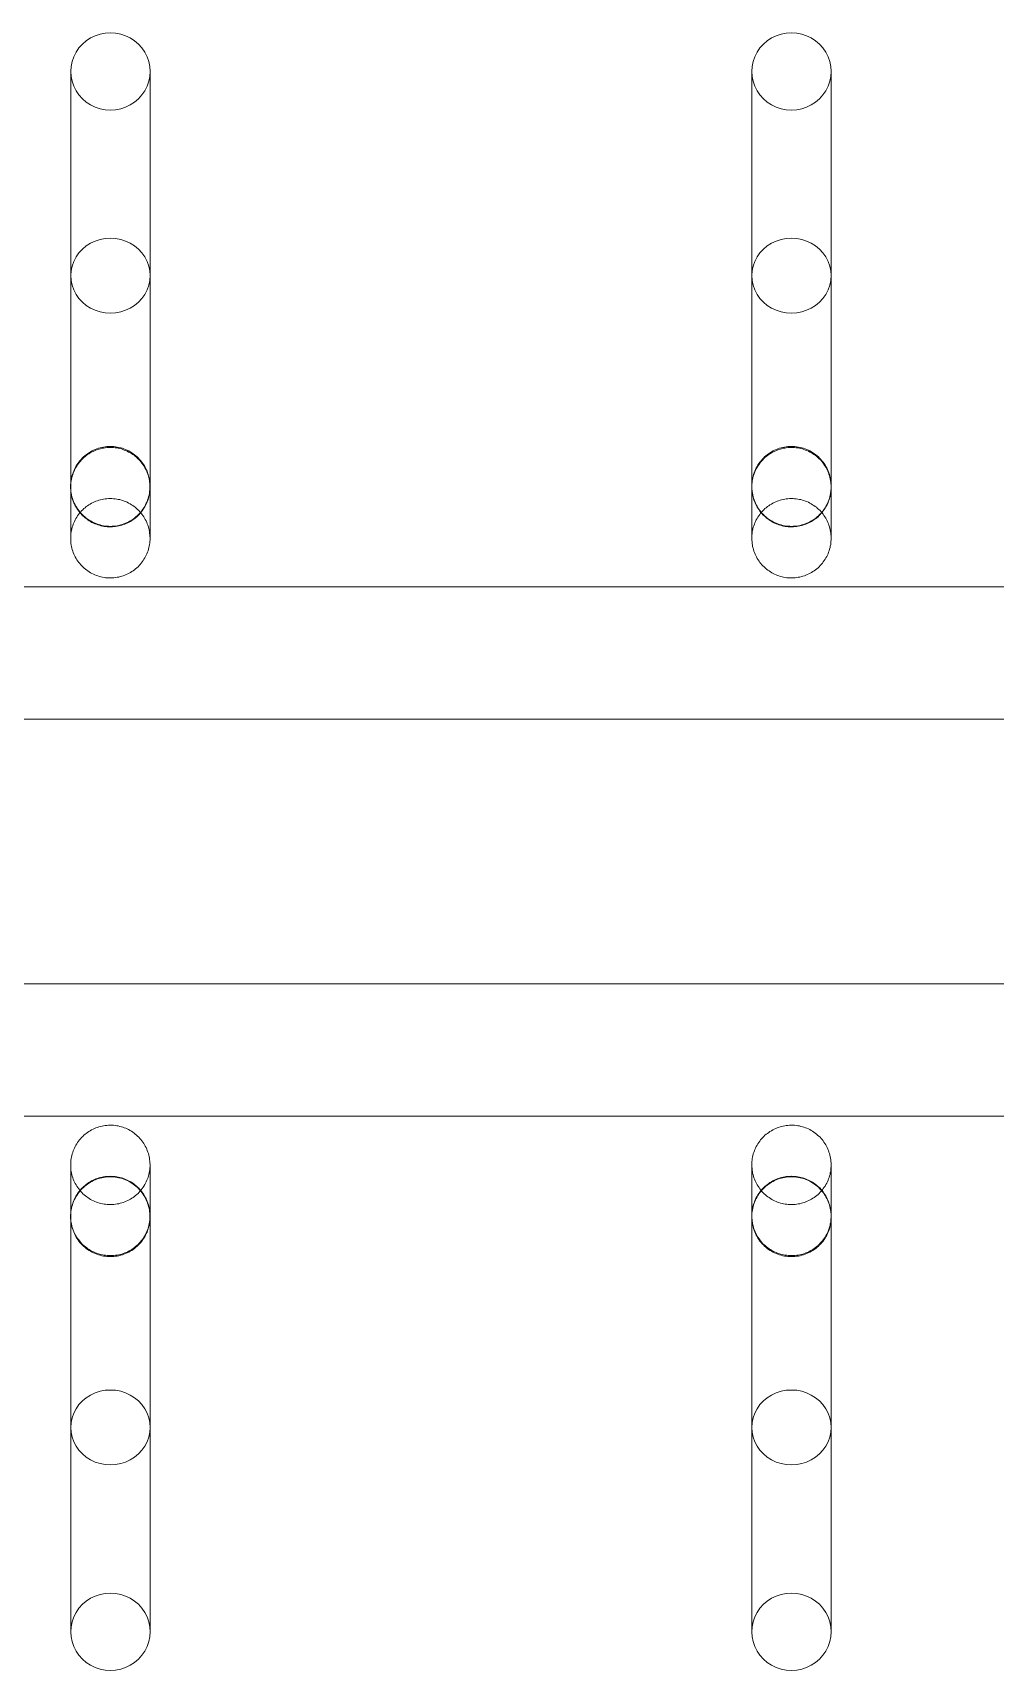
# Model space of a CAD drawing. Header units: millimetres. Extents: x -32954 to 151739, y -65671 to 56243.
# Drawn here: x -7987.1 to -7914.4, y -451.1 to -327.3 of the extents above; entities that cross this region are included whole.
import ezdxf

# ---------------------------------------------------------------- set-up
doc = ezdxf.new("R2010")
doc.units = ezdxf.units.MM
doc.layers.add('M-EQPM', color=7, linetype='Continuous', lineweight=9)

# ---------------------------------------------------------------- blocks, each defined once
blk = doc.blocks.new('М90_Вешалка гардеробная - М90_2_Вешалка гардеробная 38 крючков-8001155-О_ТХ_01')
at = {"layer": 'M-EQPM'}
for p, q in [((540.11, 59.49), (540.11, 57.21)), ((546.11, 57.21), (546.11, 59.49)), ((591.59, 59.49), (591.59, 57.21)), ((597.59, 57.21), (597.59, 59.49)), ((980, 20.52), (-980, 20.52)), ((-980, 20.52), (980, 20.52)), ((980, 20.52), (-980, 20.52)), ((-980, 20.52), (980, 20.52)), ((980, 10.52), (-980, 10.52)), ((-980, 10.52), (980, 10.52)), ((-980, -9.48), (980, -9.48)), ((-980, -9.48), (980, -9.48)), ((-980, -19.48), (980, -19.48)), ((-980, -19.48), (980, -19.48)), ((-980, -19.48), (980, -19.48)), ((-980, -19.48), (980, -19.48)), ((540.11, -56.17), (540.11, -58.45)), ((546.11, -58.45), (546.11, -56.17)), ((591.59, -56.17), (591.59, -58.45)), ((597.59, -58.45), (597.59, -56.17))]:
    blk.add_line(p, q, dxfattribs=at)
at = {"layer": 'M-EQPM', "flags": 128}
for points in [[(540.11, 28.06), (540.11, 28.08), (540.11, 28.11), (540.11, 28.17), (540.11, 28.25), (540.11, 28.36), (540.11, 28.49), (540.11, 28.64), (540.11, 28.81), (540.11, 29.01), (540.11, 29.23), (540.11, 29.47), (540.11, 29.73), (540.11, 30.02), (540.11, 30.32), (540.11, 30.64), (540.11, 30.99), (540.11, 31.35), (540.11, 31.73), (540.11, 32.13), (540.11, 32.54), (540.11, 32.97), (540.11, 33.42), (540.11, 33.88), (540.11, 34.36), (540.11, 34.85), (540.11, 35.35), (540.11, 35.87), (540.11, 36.4), (540.11, 36.93), (540.11, 37.48), (540.11, 38.03), (540.11, 38.6), (540.11, 39.17), (540.11, 39.74), (540.11, 40.32), (540.11, 40.9), (540.11, 41.49), (540.11, 42.08), (540.11, 42.67), (540.11, 43.26), (540.11, 43.85), (540.11, 44.44), (540.11, 45.02), (540.11, 45.61), (540.11, 46.18), (540.11, 46.76), (540.11, 47.32), (540.11, 47.88), (540.11, 48.43), (540.11, 48.97), (540.11, 49.51), (540.11, 50.03), (540.11, 50.54), (540.11, 51.04), (540.11, 51.52), (540.11, 51.99), (540.11, 52.45), (540.11, 52.89), (540.11, 53.31), (540.11, 53.72), (540.11, 54.11), (540.11, 54.48), (540.11, 54.83), (540.11, 55.17), (540.11, 55.48), (540.11, 55.78), (540.11, 56.05), (540.11, 56.3), (540.11, 56.53), (540.11, 56.74), (540.11, 56.93), (540.11, 57.09), (540.11, 57.21)], [(546.11, 57.21), (546.11, 57.06), (546.11, 56.89), (546.11, 56.7), (546.11, 56.49), (546.11, 56.25), (546.11, 56), (546.11, 55.72), (546.11, 55.42), (546.11, 55.1), (546.11, 54.76), (546.11, 54.41), (546.11, 54.03), (546.11, 53.64), (546.11, 53.23), (546.11, 52.8), (546.11, 52.36), (546.11, 51.9), (546.11, 51.42), (546.11, 50.94), (546.11, 50.44), (546.11, 49.92), (546.11, 49.4), (546.11, 48.87), (546.11, 48.32), (546.11, 47.77), (546.11, 47.21), (546.11, 46.64), (546.11, 46.07), (546.11, 45.49), (546.11, 44.91), (546.11, 44.32), (546.11, 43.73), (546.11, 43.14), (546.11, 42.55), (546.11, 41.96), (546.11, 41.37), (546.11, 40.79), (546.11, 40.2), (546.11, 39.62), (546.11, 39.05), (546.11, 38.48), (546.11, 37.92), (546.11, 37.37), (546.11, 36.82), (546.11, 36.29), (546.11, 35.76), (546.11, 35.25), (546.11, 34.75), (546.11, 34.26), (546.11, 33.79), (546.11, 33.33), (546.11, 32.89), (546.11, 32.46), (546.11, 32.04), (546.11, 31.65), (546.11, 31.27), (546.11, 30.91), (546.11, 30.58), (546.11, 30.26), (546.11, 29.96), (546.11, 29.68), (546.11, 29.42), (546.11, 29.18), (546.11, 28.97), (546.11, 28.78), (546.11, 28.61), (546.11, 28.46), (546.11, 28.33), (546.11, 28.23), (546.11, 28.16), (546.11, 28.1), (546.11, 28.07), (546.11, 28.06)], [(591.59, 28.06), (591.59, 28.08), (591.59, 28.11), (591.59, 28.17), (591.59, 28.25), (591.59, 28.36), (591.59, 28.49), (591.59, 28.64), (591.59, 28.81), (591.59, 29.01), (591.59, 29.23), (591.59, 29.47), (591.59, 29.73), (591.59, 30.02), (591.59, 30.32), (591.59, 30.64), (591.59, 30.99), (591.59, 31.35), (591.59, 31.73), (591.59, 32.13), (591.59, 32.54), (591.59, 32.97), (591.59, 33.42), (591.59, 33.88), (591.59, 34.36), (591.59, 34.85), (591.59, 35.35), (591.59, 35.87), (591.59, 36.4), (591.59, 36.93), (591.59, 37.48), (591.59, 38.03), (591.59, 38.6), (591.59, 39.17), (591.59, 39.74), (591.59, 40.32), (591.59, 40.9), (591.59, 41.49), (591.59, 42.08), (591.59, 42.67), (591.59, 43.26), (591.59, 43.85), (591.59, 44.44), (591.59, 45.02), (591.59, 45.61), (591.59, 46.18), (591.59, 46.76), (591.59, 47.32), (591.59, 47.88), (591.59, 48.43), (591.59, 48.97), (591.59, 49.51), (591.59, 50.03), (591.59, 50.54), (591.59, 51.04), (591.59, 51.52), (591.59, 51.99), (591.59, 52.45), (591.59, 52.89), (591.59, 53.31), (591.59, 53.72), (591.59, 54.11), (591.59, 54.48), (591.59, 54.83), (591.59, 55.17), (591.59, 55.48), (591.59, 55.78), (591.59, 56.05), (591.59, 56.3), (591.59, 56.53), (591.59, 56.74), (591.59, 56.93), (591.59, 57.09), (591.59, 57.21)], [(597.59, 57.21), (597.59, 57.06), (597.59, 56.89), (597.59, 56.7), (597.59, 56.49), (597.59, 56.25), (597.59, 56), (597.59, 55.72), (597.59, 55.42), (597.59, 55.1), (597.59, 54.76), (597.59, 54.41), (597.59, 54.03), (597.59, 53.64), (597.59, 53.23), (597.59, 52.8), (597.59, 52.36), (597.59, 51.9), (597.59, 51.42), (597.59, 50.94), (597.59, 50.44), (597.59, 49.92), (597.59, 49.4), (597.59, 48.87), (597.59, 48.32), (597.59, 47.77), (597.59, 47.21), (597.59, 46.64), (597.59, 46.07), (597.59, 45.49), (597.59, 44.91), (597.59, 44.32), (597.59, 43.73), (597.59, 43.14), (597.59, 42.55), (597.59, 41.96), (597.59, 41.37), (597.59, 40.79), (597.59, 40.2), (597.59, 39.62), (597.59, 39.05), (597.59, 38.48), (597.59, 37.92), (597.59, 37.37), (597.59, 36.82), (597.59, 36.29), (597.59, 35.76), (597.59, 35.25), (597.59, 34.75), (597.59, 34.26), (597.59, 33.79), (597.59, 33.33), (597.59, 32.89), (597.59, 32.46), (597.59, 32.04), (597.59, 31.65), (597.59, 31.27), (597.59, 30.91), (597.59, 30.58), (597.59, 30.26), (597.59, 29.96), (597.59, 29.68), (597.59, 29.42), (597.59, 29.18), (597.59, 28.97), (597.59, 28.78), (597.59, 28.61), (597.59, 28.46), (597.59, 28.33), (597.59, 28.23), (597.59, 28.16), (597.59, 28.1), (597.59, 28.07), (597.59, 28.06)], [(540.11, 44.05), (540.11, 39.66), (540.11, 35.81), (540.11, 32.51), (540.11, 29.75), (540.11, 27.54), (540.11, 25.89), (540.11, 24.79), (540.11, 24.26), (540.11, 24.2)], [(546.11, 24.2), (546.11, 24.48), (546.11, 25.32), (546.11, 26.72), (546.11, 28.68), (546.11, 31.19), (546.11, 34.25), (546.11, 37.86), (546.11, 42), (546.11, 44.05)], [(591.59, 44.05), (591.59, 39.66), (591.59, 35.81), (591.59, 32.51), (591.59, 29.75), (591.59, 27.54), (591.59, 25.89), (591.59, 24.79), (591.59, 24.26), (591.59, 24.2)], [(597.59, 24.2), (597.59, 24.48), (597.59, 25.32), (597.59, 26.72), (597.59, 28.68), (597.59, 31.19), (597.59, 34.25), (597.59, 37.86), (597.59, 42), (597.59, 44.05)], [(540.11, 28.06), (540.11, 28.18), (540.12, 28.3), (540.13, 28.42), (540.15, 28.54), (540.17, 28.66), (540.19, 28.78), (540.22, 28.89), (540.26, 29.01), (540.3, 29.12), (540.34, 29.23), (540.39, 29.34), (540.45, 29.45), (540.5, 29.55), (540.57, 29.66), (540.63, 29.76), (540.7, 29.86), (540.78, 29.95), (540.85, 30.04), (540.93, 30.13), (541.02, 30.22), (541.11, 30.3), (541.2, 30.38), (541.29, 30.45), (541.39, 30.52), (541.49, 30.59), (541.59, 30.65), (541.69, 30.71), (541.8, 30.76), (541.91, 30.81), (542.02, 30.86), (542.13, 30.9), (542.25, 30.94), (542.36, 30.97), (542.48, 31), (542.6, 31.02), (542.72, 31.04), (542.84, 31.05), (542.96, 31.06), (543.08, 31.06), (543.11, 31.06)], [(543.11, 31.06), (543.23, 31.06), (543.35, 31.05), (543.47, 31.04), (543.59, 31.03), (543.7, 31), (543.82, 30.98), (543.94, 30.95), (544.05, 30.91), (544.16, 30.87), (544.28, 30.83), (544.39, 30.78), (544.49, 30.72), (544.6, 30.67), (544.7, 30.61), (544.8, 30.54), (544.9, 30.47), (544.99, 30.4), (545.09, 30.32), (545.17, 30.24), (545.26, 30.15), (545.34, 30.07), (545.42, 29.97), (545.49, 29.88), (545.57, 29.78), (545.63, 29.68), (545.7, 29.58), (545.75, 29.48), (545.81, 29.37), (545.86, 29.26), (545.9, 29.15), (545.95, 29.04), (545.98, 28.92), (546.01, 28.81), (546.04, 28.69), (546.06, 28.57), (546.08, 28.45), (546.1, 28.34), (546.1, 28.22), (546.11, 28.1), (546.11, 28.06)], [(591.59, 28.06), (591.6, 28.18), (591.6, 28.3), (591.62, 28.42), (591.63, 28.54), (591.65, 28.66), (591.68, 28.78), (591.71, 28.89), (591.75, 29.01), (591.79, 29.12), (591.83, 29.23), (591.88, 29.34), (591.93, 29.45), (591.99, 29.55), (592.05, 29.66), (592.12, 29.76), (592.19, 29.86), (592.26, 29.95), (592.34, 30.04), (592.42, 30.13), (592.5, 30.22), (592.59, 30.3), (592.68, 30.38), (592.78, 30.45), (592.87, 30.52), (592.97, 30.59), (593.08, 30.65), (593.18, 30.71), (593.29, 30.76), (593.4, 30.81), (593.51, 30.86), (593.62, 30.9), (593.73, 30.94), (593.85, 30.97), (593.97, 31), (594.08, 31.02), (594.2, 31.04), (594.32, 31.05), (594.44, 31.06), (594.56, 31.06), (594.59, 31.06)], [(594.59, 31.06), (594.71, 31.06), (594.83, 31.05), (594.95, 31.04), (595.07, 31.03), (595.19, 31), (595.31, 30.98), (595.42, 30.95), (595.54, 30.91), (595.65, 30.87), (595.76, 30.83), (595.87, 30.78), (595.98, 30.72), (596.09, 30.67), (596.19, 30.61), (596.29, 30.54), (596.39, 30.47), (596.48, 30.4), (596.57, 30.32), (596.66, 30.24), (596.75, 30.15), (596.83, 30.07), (596.91, 29.97), (596.98, 29.88), (597.05, 29.78), (597.12, 29.68), (597.18, 29.58), (597.24, 29.48), (597.29, 29.37), (597.35, 29.26), (597.39, 29.15), (597.43, 29.04), (597.47, 28.92), (597.5, 28.81), (597.53, 28.69), (597.55, 28.57), (597.57, 28.45), (597.58, 28.34), (597.59, 28.22), (597.59, 28.1), (597.59, 28.06)], [(540.11, 28.12), (540.11, 28.08), (540.11, 28.06)], [(540.11, 24.2), (540.11, 24.48), (540.11, 25.32), (540.11, 26.72), (540.11, 28.12)], [(543.11, 25.06), (542.99, 25.07), (542.87, 25.07), (542.75, 25.09), (542.63, 25.1), (542.51, 25.12), (542.4, 25.15), (542.28, 25.18), (542.16, 25.22), (542.05, 25.26), (541.94, 25.3), (541.83, 25.35), (541.72, 25.4), (541.62, 25.46), (541.51, 25.52), (541.41, 25.59), (541.32, 25.66), (541.22, 25.73), (541.13, 25.81), (541.04, 25.89), (540.96, 25.97), (540.87, 26.06), (540.8, 26.15), (540.72, 26.25), (540.65, 26.34), (540.58, 26.44), (540.52, 26.54), (540.46, 26.65), (540.41, 26.76), (540.36, 26.87), (540.31, 26.98), (540.27, 27.09), (540.23, 27.2), (540.2, 27.32), (540.17, 27.44), (540.15, 27.55), (540.13, 27.67), (540.12, 27.79), (540.11, 27.91), (540.11, 28.03), (540.11, 28.06)], [(546.11, 28.06), (546.11, 27.94), (546.1, 27.82), (546.09, 27.7), (546.07, 27.59), (546.05, 27.47), (546.02, 27.35), (545.99, 27.23), (545.96, 27.12), (545.92, 27.01), (545.87, 26.9), (545.82, 26.79), (545.77, 26.68), (545.71, 26.57), (545.65, 26.47), (545.58, 26.37), (545.51, 26.27), (545.44, 26.18), (545.36, 26.09), (545.28, 26), (545.2, 25.91), (545.11, 25.83), (545.02, 25.75), (544.93, 25.68), (544.83, 25.61), (544.73, 25.54), (544.63, 25.48), (544.52, 25.42), (544.42, 25.36), (544.31, 25.31), (544.2, 25.27), (544.08, 25.23), (543.97, 25.19), (543.85, 25.16), (543.74, 25.13), (543.62, 25.11), (543.5, 25.09), (543.38, 25.08), (543.26, 25.07), (543.14, 25.06), (543.11, 25.06)], [(546.11, 28.06), (546.11, 28.08), (546.11, 28.11), (546.11, 28.12)], [(546.11, 28.12), (546.11, 26.31), (546.11, 25.05), (546.11, 24.36), (546.11, 24.2)], [(591.59, 28.12), (591.59, 28.08), (591.59, 28.06)], [(591.59, 24.2), (591.59, 24.48), (591.59, 25.32), (591.59, 26.72), (591.59, 28.12)], [(594.59, 25.06), (594.47, 25.07), (594.35, 25.07), (594.24, 25.09), (594.12, 25.1), (594, 25.12), (593.88, 25.15), (593.77, 25.18), (593.65, 25.22), (593.54, 25.26), (593.43, 25.3), (593.32, 25.35), (593.21, 25.4), (593.1, 25.46), (593, 25.52), (592.9, 25.59), (592.8, 25.66), (592.71, 25.73), (592.62, 25.81), (592.53, 25.89), (592.44, 25.97), (592.36, 26.06), (592.28, 26.15), (592.21, 26.25), (592.14, 26.34), (592.07, 26.44), (592.01, 26.54), (591.95, 26.65), (591.89, 26.76), (591.84, 26.87), (591.8, 26.98), (591.76, 27.09), (591.72, 27.2), (591.69, 27.32), (591.66, 27.44), (591.64, 27.55), (591.62, 27.67), (591.61, 27.79), (591.6, 27.91), (591.59, 28.03), (591.59, 28.06)], [(597.59, 28.06), (597.59, 27.94), (597.58, 27.82), (597.57, 27.7), (597.56, 27.59), (597.53, 27.47), (597.51, 27.35), (597.48, 27.23), (597.44, 27.12), (597.4, 27.01), (597.36, 26.9), (597.31, 26.79), (597.26, 26.68), (597.2, 26.57), (597.14, 26.47), (597.07, 26.37), (597, 26.27), (596.93, 26.18), (596.85, 26.09), (596.77, 26), (596.68, 25.91), (596.6, 25.83), (596.51, 25.75), (596.41, 25.68), (596.32, 25.61), (596.22, 25.54), (596.11, 25.48), (596.01, 25.42), (595.9, 25.36), (595.79, 25.31), (595.68, 25.27), (595.57, 25.23), (595.45, 25.19), (595.34, 25.16), (595.22, 25.13), (595.1, 25.11), (594.99, 25.09), (594.87, 25.08), (594.75, 25.07), (594.63, 25.06), (594.59, 25.06)], [(597.59, 28.06), (597.59, 28.08), (597.59, 28.11), (597.59, 28.12)], [(597.59, 28.12), (597.59, 26.31), (597.59, 25.05), (597.59, 24.36), (597.59, 24.2)], [(540.11, 24.2), (540.11, 24.32), (540.12, 24.44), (540.13, 24.56), (540.15, 24.68), (540.17, 24.8), (540.19, 24.92), (540.22, 25.03), (540.26, 25.15), (540.3, 25.26), (540.34, 25.37), (540.39, 25.48), (540.45, 25.59), (540.5, 25.69), (540.57, 25.8), (540.63, 25.9), (540.7, 25.99), (540.78, 26.09), (540.85, 26.18), (540.93, 26.27), (541.02, 26.35), (541.11, 26.44), (541.2, 26.51), (541.29, 26.59), (541.39, 26.66), (541.49, 26.73), (541.59, 26.79), (541.69, 26.85), (541.8, 26.9), (541.91, 26.95), (542.02, 27), (542.13, 27.04), (542.25, 27.08), (542.36, 27.11), (542.48, 27.14), (542.6, 27.16), (542.72, 27.18), (542.84, 27.19), (542.96, 27.2), (543.08, 27.2), (543.11, 27.2)], [(543.11, 27.2), (543.23, 27.2), (543.35, 27.19), (543.47, 27.18), (543.59, 27.16), (543.7, 27.14), (543.82, 27.12), (543.94, 27.09), (544.05, 27.05), (544.16, 27.01), (544.28, 26.97), (544.39, 26.92), (544.49, 26.86), (544.6, 26.81), (544.7, 26.74), (544.8, 26.68), (544.9, 26.61), (544.99, 26.54), (545.09, 26.46), (545.17, 26.38), (545.26, 26.29), (545.34, 26.2), (545.42, 26.11), (545.49, 26.02), (545.57, 25.92), (545.63, 25.82), (545.7, 25.72), (545.75, 25.62), (545.81, 25.51), (545.86, 25.4), (545.9, 25.29), (545.95, 25.18), (545.98, 25.06), (546.01, 24.95), (546.04, 24.83), (546.06, 24.71), (546.08, 24.59), (546.1, 24.47), (546.1, 24.35), (546.11, 24.23), (546.11, 24.2)], [(591.59, 24.2), (591.6, 24.32), (591.6, 24.44), (591.62, 24.56), (591.63, 24.68), (591.65, 24.8), (591.68, 24.92), (591.71, 25.03), (591.75, 25.15), (591.79, 25.26), (591.83, 25.37), (591.88, 25.48), (591.93, 25.59), (591.99, 25.69), (592.05, 25.8), (592.12, 25.9), (592.19, 25.99), (592.26, 26.09), (592.34, 26.18), (592.42, 26.27), (592.5, 26.35), (592.59, 26.44), (592.68, 26.51), (592.78, 26.59), (592.87, 26.66), (592.97, 26.73), (593.08, 26.79), (593.18, 26.85), (593.29, 26.9), (593.4, 26.95), (593.51, 27), (593.62, 27.04), (593.73, 27.08), (593.85, 27.11), (593.97, 27.14), (594.08, 27.16), (594.2, 27.18), (594.32, 27.19), (594.44, 27.2), (594.56, 27.2), (594.59, 27.2)], [(594.59, 27.2), (594.71, 27.2), (594.83, 27.19), (594.95, 27.18), (595.07, 27.16), (595.19, 27.14), (595.31, 27.12), (595.42, 27.09), (595.54, 27.05), (595.65, 27.01), (595.76, 26.97), (595.87, 26.92), (595.98, 26.86), (596.09, 26.81), (596.19, 26.74), (596.29, 26.68), (596.39, 26.61), (596.48, 26.54), (596.57, 26.46), (596.66, 26.38), (596.75, 26.29), (596.83, 26.2), (596.91, 26.11), (596.98, 26.02), (597.05, 25.92), (597.12, 25.82), (597.18, 25.72), (597.24, 25.62), (597.29, 25.51), (597.35, 25.4), (597.39, 25.29), (597.43, 25.18), (597.47, 25.06), (597.5, 24.95), (597.53, 24.83), (597.55, 24.71), (597.57, 24.59), (597.58, 24.47), (597.59, 24.35), (597.59, 24.23), (597.59, 24.2)], [(543.11, 21.2), (542.99, 21.2), (542.87, 21.21), (542.75, 21.22), (542.63, 21.24), (542.51, 21.26), (542.4, 21.29), (542.28, 21.32), (542.16, 21.35), (542.05, 21.39), (541.94, 21.44), (541.83, 21.49), (541.72, 21.54), (541.62, 21.6), (541.51, 21.66), (541.41, 21.73), (541.32, 21.8), (541.22, 21.87), (541.13, 21.95), (541.04, 22.03), (540.96, 22.11), (540.87, 22.2), (540.8, 22.29), (540.72, 22.38), (540.65, 22.48), (540.58, 22.58), (540.52, 22.68), (540.46, 22.79), (540.41, 22.9), (540.36, 23), (540.31, 23.12), (540.27, 23.23), (540.23, 23.34), (540.2, 23.46), (540.17, 23.57), (540.15, 23.69), (540.13, 23.81), (540.12, 23.93), (540.11, 24.05), (540.11, 24.17), (540.11, 24.2)], [(546.11, 24.2), (546.11, 24.08), (546.1, 23.96), (546.09, 23.84), (546.07, 23.72), (546.05, 23.61), (546.02, 23.49), (545.99, 23.37), (545.96, 23.26), (545.92, 23.15), (545.87, 23.03), (545.82, 22.92), (545.77, 22.82), (545.71, 22.71), (545.65, 22.61), (545.58, 22.51), (545.51, 22.41), (545.44, 22.32), (545.36, 22.22), (545.28, 22.14), (545.2, 22.05), (545.11, 21.97), (545.02, 21.89), (544.93, 21.82), (544.83, 21.74), (544.73, 21.68), (544.63, 21.62), (544.52, 21.56), (544.42, 21.5), (544.31, 21.45), (544.2, 21.41), (544.08, 21.36), (543.97, 21.33), (543.85, 21.3), (543.74, 21.27), (543.62, 21.25), (543.5, 21.23), (543.38, 21.21), (543.26, 21.21), (543.14, 21.2), (543.11, 21.2)], [(594.59, 21.2), (594.47, 21.2), (594.35, 21.21), (594.24, 21.22), (594.12, 21.24), (594, 21.26), (593.88, 21.29), (593.77, 21.32), (593.65, 21.35), (593.54, 21.39), (593.43, 21.44), (593.32, 21.49), (593.21, 21.54), (593.1, 21.6), (593, 21.66), (592.9, 21.73), (592.8, 21.8), (592.71, 21.87), (592.62, 21.95), (592.53, 22.03), (592.44, 22.11), (592.36, 22.2), (592.28, 22.29), (592.21, 22.38), (592.14, 22.48), (592.07, 22.58), (592.01, 22.68), (591.95, 22.79), (591.89, 22.9), (591.84, 23), (591.8, 23.12), (591.76, 23.23), (591.72, 23.34), (591.69, 23.46), (591.66, 23.57), (591.64, 23.69), (591.62, 23.81), (591.61, 23.93), (591.6, 24.05), (591.59, 24.17), (591.59, 24.2)], [(597.59, 24.2), (597.59, 24.08), (597.58, 23.96), (597.57, 23.84), (597.56, 23.72), (597.53, 23.61), (597.51, 23.49), (597.48, 23.37), (597.44, 23.26), (597.4, 23.15), (597.36, 23.03), (597.31, 22.92), (597.26, 22.82), (597.2, 22.71), (597.14, 22.61), (597.07, 22.51), (597, 22.41), (596.93, 22.32), (596.85, 22.22), (596.77, 22.14), (596.68, 22.05), (596.6, 21.97), (596.51, 21.89), (596.41, 21.82), (596.32, 21.74), (596.22, 21.68), (596.11, 21.62), (596.01, 21.56), (595.9, 21.5), (595.79, 21.45), (595.68, 21.41), (595.57, 21.36), (595.45, 21.33), (595.34, 21.3), (595.22, 21.27), (595.1, 21.25), (594.99, 21.23), (594.87, 21.21), (594.75, 21.21), (594.63, 21.2), (594.59, 21.2)], [(540.11, -23.16), (540.11, -23.04), (540.12, -22.92), (540.13, -22.8), (540.15, -22.69), (540.17, -22.57), (540.19, -22.45), (540.22, -22.33), (540.26, -22.22), (540.3, -22.11), (540.34, -22), (540.39, -21.89), (540.45, -21.78), (540.5, -21.67), (540.57, -21.57), (540.63, -21.47), (540.7, -21.37), (540.78, -21.28), (540.85, -21.19), (540.93, -21.1), (541.02, -21.01), (541.11, -20.93), (541.2, -20.85), (541.29, -20.78), (541.39, -20.71), (541.49, -20.64), (541.59, -20.58), (541.69, -20.52), (541.8, -20.46), (541.91, -20.41), (542.02, -20.37), (542.13, -20.33), (542.25, -20.29), (542.36, -20.26), (542.48, -20.23), (542.6, -20.21), (542.72, -20.19), (542.84, -20.18), (542.96, -20.17), (543.08, -20.16), (543.11, -20.16)], [(543.11, -20.16), (543.23, -20.17), (543.35, -20.17), (543.47, -20.19), (543.59, -20.2), (543.7, -20.22), (543.82, -20.25), (543.94, -20.28), (544.05, -20.32), (544.16, -20.36), (544.28, -20.4), (544.39, -20.45), (544.49, -20.5), (544.6, -20.56), (544.7, -20.62), (544.8, -20.69), (544.9, -20.76), (544.99, -20.83), (545.09, -20.91), (545.17, -20.99), (545.26, -21.07), (545.34, -21.16), (545.42, -21.25), (545.49, -21.35), (545.57, -21.44), (545.63, -21.54), (545.7, -21.65), (545.75, -21.75), (545.81, -21.86), (545.86, -21.97), (545.9, -22.08), (545.95, -22.19), (545.98, -22.3), (546.01, -22.42), (546.04, -22.54), (546.06, -22.65), (546.08, -22.77), (546.1, -22.89), (546.1, -23.01), (546.11, -23.13), (546.11, -23.16)], [(591.59, -23.16), (591.6, -23.04), (591.6, -22.92), (591.62, -22.8), (591.63, -22.69), (591.65, -22.57), (591.68, -22.45), (591.71, -22.33), (591.75, -22.22), (591.79, -22.11), (591.83, -22), (591.88, -21.89), (591.93, -21.78), (591.99, -21.67), (592.05, -21.57), (592.12, -21.47), (592.19, -21.37), (592.26, -21.28), (592.34, -21.19), (592.42, -21.1), (592.5, -21.01), (592.59, -20.93), (592.68, -20.85), (592.78, -20.78), (592.87, -20.71), (592.97, -20.64), (593.08, -20.58), (593.18, -20.52), (593.29, -20.46), (593.4, -20.41), (593.51, -20.37), (593.62, -20.33), (593.73, -20.29), (593.85, -20.26), (593.97, -20.23), (594.08, -20.21), (594.2, -20.19), (594.32, -20.18), (594.44, -20.17), (594.56, -20.16), (594.59, -20.16)], [(594.59, -20.16), (594.71, -20.17), (594.83, -20.17), (594.95, -20.19), (595.07, -20.2), (595.19, -20.22), (595.31, -20.25), (595.42, -20.28), (595.54, -20.32), (595.65, -20.36), (595.76, -20.4), (595.87, -20.45), (595.98, -20.5), (596.09, -20.56), (596.19, -20.62), (596.29, -20.69), (596.39, -20.76), (596.48, -20.83), (596.57, -20.91), (596.66, -20.99), (596.75, -21.07), (596.83, -21.16), (596.91, -21.25), (596.98, -21.35), (597.05, -21.44), (597.12, -21.54), (597.18, -21.65), (597.24, -21.75), (597.29, -21.86), (597.35, -21.97), (597.39, -22.08), (597.43, -22.19), (597.47, -22.3), (597.5, -22.42), (597.53, -22.54), (597.55, -22.65), (597.57, -22.77), (597.58, -22.89), (597.59, -23.01), (597.59, -23.13), (597.59, -23.16)], [(543.11, -26.16), (542.99, -26.16), (542.87, -26.15), (542.75, -26.14), (542.63, -26.13), (542.51, -26.1), (542.4, -26.08), (542.28, -26.05), (542.16, -26.01), (542.05, -25.97), (541.94, -25.93), (541.83, -25.88), (541.72, -25.82), (541.62, -25.77), (541.51, -25.71), (541.41, -25.64), (541.32, -25.57), (541.22, -25.5), (541.13, -25.42), (541.04, -25.34), (540.96, -25.25), (540.87, -25.17), (540.8, -25.08), (540.72, -24.98), (540.65, -24.88), (540.58, -24.78), (540.52, -24.68), (540.46, -24.58), (540.41, -24.47), (540.36, -24.36), (540.31, -24.25), (540.27, -24.14), (540.23, -24.02), (540.2, -23.91), (540.17, -23.79), (540.15, -23.67), (540.13, -23.56), (540.12, -23.44), (540.11, -23.32), (540.11, -23.2), (540.11, -23.16)], [(540.11, -27.08), (540.11, -25.27), (540.11, -24.01), (540.11, -23.32), (540.11, -23.16)], [(540.11, -23.16), (540.11, -23.44), (540.11, -24.29), (540.11, -25.69), (540.11, -27.64), (540.11, -30.15), (540.11, -33.21), (540.11, -36.82), (540.11, -40.96), (540.11, -43.01)], [(546.11, -23.16), (546.11, -23.28), (546.1, -23.4), (546.09, -23.52), (546.07, -23.64), (546.05, -23.76), (546.02, -23.88), (545.99, -23.99), (545.96, -24.11), (545.92, -24.22), (545.87, -24.33), (545.82, -24.44), (545.77, -24.55), (545.71, -24.65), (545.65, -24.76), (545.58, -24.86), (545.51, -24.96), (545.44, -25.05), (545.36, -25.14), (545.28, -25.23), (545.2, -25.32), (545.11, -25.4), (545.02, -25.48), (544.93, -25.55), (544.83, -25.62), (544.73, -25.69), (544.63, -25.75), (544.52, -25.81), (544.42, -25.86), (544.31, -25.91), (544.2, -25.96), (544.08, -26), (543.97, -26.04), (543.85, -26.07), (543.74, -26.1), (543.62, -26.12), (543.5, -26.14), (543.38, -26.15), (543.26, -26.16), (543.14, -26.16), (543.11, -26.16)], [(546.11, -43.01), (546.11, -38.62), (546.11, -34.77), (546.11, -31.47), (546.11, -28.71), (546.11, -26.5), (546.11, -24.85), (546.11, -23.75), (546.11, -23.22), (546.11, -23.16)], [(546.11, -23.16), (546.11, -23.44), (546.11, -24.29), (546.11, -25.69), (546.11, -27.08)], [(594.59, -26.16), (594.47, -26.16), (594.35, -26.15), (594.24, -26.14), (594.12, -26.13), (594, -26.1), (593.88, -26.08), (593.77, -26.05), (593.65, -26.01), (593.54, -25.97), (593.43, -25.93), (593.32, -25.88), (593.21, -25.82), (593.1, -25.77), (593, -25.71), (592.9, -25.64), (592.8, -25.57), (592.71, -25.5), (592.62, -25.42), (592.53, -25.34), (592.44, -25.25), (592.36, -25.17), (592.28, -25.08), (592.21, -24.98), (592.14, -24.88), (592.07, -24.78), (592.01, -24.68), (591.95, -24.58), (591.89, -24.47), (591.84, -24.36), (591.8, -24.25), (591.76, -24.14), (591.72, -24.02), (591.69, -23.91), (591.66, -23.79), (591.64, -23.67), (591.62, -23.56), (591.61, -23.44), (591.6, -23.32), (591.59, -23.2), (591.59, -23.16)], [(591.59, -27.08), (591.59, -25.27), (591.59, -24.01), (591.59, -23.32), (591.59, -23.16)], [(591.59, -23.16), (591.59, -23.44), (591.59, -24.29), (591.59, -25.69), (591.59, -27.64), (591.59, -30.15), (591.59, -33.21), (591.59, -36.82), (591.59, -40.96), (591.59, -43.01)], [(597.59, -23.16), (597.59, -23.28), (597.58, -23.4), (597.57, -23.52), (597.56, -23.64), (597.53, -23.76), (597.51, -23.88), (597.48, -23.99), (597.44, -24.11), (597.4, -24.22), (597.36, -24.33), (597.31, -24.44), (597.26, -24.55), (597.2, -24.65), (597.14, -24.76), (597.07, -24.86), (597, -24.96), (596.93, -25.05), (596.85, -25.14), (596.77, -25.23), (596.68, -25.32), (596.6, -25.4), (596.51, -25.48), (596.41, -25.55), (596.32, -25.62), (596.22, -25.69), (596.11, -25.75), (596.01, -25.81), (595.9, -25.86), (595.79, -25.91), (595.68, -25.96), (595.57, -26), (595.45, -26.04), (595.34, -26.07), (595.22, -26.1), (595.1, -26.12), (594.99, -26.14), (594.87, -26.15), (594.75, -26.16), (594.63, -26.16), (594.59, -26.16)], [(597.59, -43.01), (597.59, -38.62), (597.59, -34.77), (597.59, -31.47), (597.59, -28.71), (597.59, -26.5), (597.59, -24.85), (597.59, -23.75), (597.59, -23.22), (597.59, -23.16)], [(597.59, -23.16), (597.59, -23.44), (597.59, -24.29), (597.59, -25.69), (597.59, -27.08)], [(540.11, -27.02), (540.11, -26.9), (540.12, -26.79), (540.13, -26.67), (540.15, -26.55), (540.17, -26.43), (540.19, -26.31), (540.22, -26.2), (540.26, -26.08), (540.3, -25.97), (540.34, -25.86), (540.39, -25.75), (540.45, -25.64), (540.5, -25.53), (540.57, -25.43), (540.63, -25.33), (540.7, -25.23), (540.78, -25.14), (540.85, -25.05), (540.93, -24.96), (541.02, -24.87), (541.11, -24.79), (541.2, -24.71), (541.29, -24.64), (541.39, -24.57), (541.49, -24.5), (541.59, -24.44), (541.69, -24.38), (541.8, -24.32), (541.91, -24.27), (542.02, -24.23), (542.13, -24.19), (542.25, -24.15), (542.36, -24.12), (542.48, -24.09), (542.6, -24.07), (542.72, -24.05), (542.84, -24.04), (542.96, -24.03), (543.08, -24.03), (543.11, -24.02)], [(543.11, -24.02), (543.23, -24.03), (543.35, -24.03), (543.47, -24.05), (543.59, -24.06), (543.7, -24.08), (543.82, -24.11), (543.94, -24.14), (544.05, -24.18), (544.16, -24.22), (544.28, -24.26), (544.39, -24.31), (544.49, -24.36), (544.6, -24.42), (544.7, -24.48), (544.8, -24.55), (544.9, -24.62), (544.99, -24.69), (545.09, -24.77), (545.17, -24.85), (545.26, -24.93), (545.34, -25.02), (545.42, -25.11), (545.49, -25.21), (545.57, -25.3), (545.63, -25.4), (545.7, -25.51), (545.75, -25.61), (545.81, -25.72), (545.86, -25.83), (545.9, -25.94), (545.95, -26.05), (545.98, -26.16), (546.01, -26.28), (546.04, -26.4), (546.06, -26.52), (546.08, -26.63), (546.1, -26.75), (546.1, -26.87), (546.11, -26.99), (546.11, -27.02)], [(591.59, -27.02), (591.6, -26.9), (591.6, -26.79), (591.62, -26.67), (591.63, -26.55), (591.65, -26.43), (591.68, -26.31), (591.71, -26.2), (591.75, -26.08), (591.79, -25.97), (591.83, -25.86), (591.88, -25.75), (591.93, -25.64), (591.99, -25.53), (592.05, -25.43), (592.12, -25.33), (592.19, -25.23), (592.26, -25.14), (592.34, -25.05), (592.42, -24.96), (592.5, -24.87), (592.59, -24.79), (592.68, -24.71), (592.78, -24.64), (592.87, -24.57), (592.97, -24.5), (593.08, -24.44), (593.18, -24.38), (593.29, -24.32), (593.4, -24.27), (593.51, -24.23), (593.62, -24.19), (593.73, -24.15), (593.85, -24.12), (593.97, -24.09), (594.08, -24.07), (594.2, -24.05), (594.32, -24.04), (594.44, -24.03), (594.56, -24.03), (594.59, -24.02)], [(594.59, -24.02), (594.71, -24.03), (594.83, -24.03), (594.95, -24.05), (595.07, -24.06), (595.19, -24.08), (595.31, -24.11), (595.42, -24.14), (595.54, -24.18), (595.65, -24.22), (595.76, -24.26), (595.87, -24.31), (595.98, -24.36), (596.09, -24.42), (596.19, -24.48), (596.29, -24.55), (596.39, -24.62), (596.48, -24.69), (596.57, -24.77), (596.66, -24.85), (596.75, -24.93), (596.83, -25.02), (596.91, -25.11), (596.98, -25.21), (597.05, -25.3), (597.12, -25.4), (597.18, -25.51), (597.24, -25.61), (597.29, -25.72), (597.35, -25.83), (597.39, -25.94), (597.43, -26.05), (597.47, -26.16), (597.5, -26.28), (597.53, -26.4), (597.55, -26.52), (597.57, -26.63), (597.58, -26.75), (597.59, -26.87), (597.59, -26.99), (597.59, -27.02)], [(543.11, -30.02), (542.99, -30.02), (542.87, -30.02), (542.75, -30), (542.63, -29.99), (542.51, -29.97), (542.4, -29.94), (542.28, -29.91), (542.16, -29.87), (542.05, -29.83), (541.94, -29.79), (541.83, -29.74), (541.72, -29.69), (541.62, -29.63), (541.51, -29.57), (541.41, -29.5), (541.32, -29.43), (541.22, -29.36), (541.13, -29.28), (541.04, -29.2), (540.96, -29.12), (540.87, -29.03), (540.8, -28.94), (540.72, -28.84), (540.65, -28.75), (540.58, -28.65), (540.52, -28.54), (540.46, -28.44), (540.41, -28.33), (540.36, -28.22), (540.31, -28.11), (540.27, -28), (540.23, -27.89), (540.2, -27.77), (540.17, -27.65), (540.15, -27.53), (540.13, -27.42), (540.12, -27.3), (540.11, -27.18), (540.11, -27.06), (540.11, -27.02)], [(540.11, -56.17), (540.11, -56.02), (540.11, -55.86), (540.11, -55.66), (540.11, -55.45), (540.11, -55.22), (540.11, -54.96), (540.11, -54.68), (540.11, -54.38), (540.11, -54.06), (540.11, -53.73), (540.11, -53.37), (540.11, -52.99), (540.11, -52.6), (540.11, -52.19), (540.11, -51.76), (540.11, -51.32), (540.11, -50.86), (540.11, -50.38), (540.11, -49.9), (540.11, -49.4), (540.11, -48.88), (540.11, -48.36), (540.11, -47.83), (540.11, -47.28), (540.11, -46.73), (540.11, -46.17), (540.11, -45.6), (540.11, -45.03), (540.11, -44.45), (540.11, -43.87), (540.11, -43.28), (540.11, -42.69), (540.11, -42.1), (540.11, -41.51), (540.11, -40.92), (540.11, -40.33), (540.11, -39.75), (540.11, -39.16), (540.11, -38.58), (540.11, -38.01), (540.11, -37.44), (540.11, -36.88), (540.11, -36.33), (540.11, -35.79), (540.11, -35.25), (540.11, -34.73), (540.11, -34.21), (540.11, -33.71), (540.11, -33.22), (540.11, -32.75), (540.11, -32.29), (540.11, -31.85), (540.11, -31.42), (540.11, -31.01), (540.11, -30.61), (540.11, -30.23), (540.11, -29.88), (540.11, -29.54), (540.11, -29.22), (540.11, -28.92), (540.11, -28.64), (540.11, -28.38), (540.11, -28.14), (540.11, -27.93), (540.11, -27.74), (540.11, -27.57), (540.11, -27.42), (540.11, -27.3), (540.11, -27.19), (540.11, -27.12), (540.11, -27.06), (540.11, -27.03), (540.11, -27.02)], [(540.11, -27.02), (540.11, -27.04), (540.11, -27.07), (540.11, -27.08)], [(546.11, -27.02), (546.11, -27.14), (546.1, -27.26), (546.09, -27.38), (546.07, -27.5), (546.05, -27.62), (546.02, -27.74), (545.99, -27.85), (545.96, -27.97), (545.92, -28.08), (545.87, -28.19), (545.82, -28.3), (545.77, -28.41), (545.71, -28.52), (545.65, -28.62), (545.58, -28.72), (545.51, -28.82), (545.44, -28.91), (545.36, -29), (545.28, -29.09), (545.2, -29.18), (545.11, -29.26), (545.02, -29.34), (544.93, -29.41), (544.83, -29.48), (544.73, -29.55), (544.63, -29.61), (544.52, -29.67), (544.42, -29.73), (544.31, -29.78), (544.2, -29.82), (544.08, -29.86), (543.97, -29.9), (543.85, -29.93), (543.74, -29.96), (543.62, -29.98), (543.5, -30), (543.38, -30.01), (543.26, -30.02), (543.14, -30.02), (543.11, -30.02)], [(546.11, -27.02), (546.11, -27.04), (546.11, -27.07), (546.11, -27.13), (546.11, -27.21), (546.11, -27.32), (546.11, -27.45), (546.11, -27.6), (546.11, -27.77), (546.11, -27.97), (546.11, -28.19), (546.11, -28.43), (546.11, -28.69), (546.11, -28.98), (546.11, -29.28), (546.11, -29.6), (546.11, -29.95), (546.11, -30.31), (546.11, -30.69), (546.11, -31.09), (546.11, -31.5), (546.11, -31.94), (546.11, -32.38), (546.11, -32.85), (546.11, -33.32), (546.11, -33.81), (546.11, -34.32), (546.11, -34.83), (546.11, -35.36), (546.11, -35.89), (546.11, -36.44), (546.11, -37), (546.11, -37.56), (546.11, -38.13), (546.11, -38.7), (546.11, -39.28), (546.11, -39.87), (546.11, -40.45), (546.11, -41.04), (546.11, -41.63), (546.11, -42.22), (546.11, -42.81), (546.11, -43.4), (546.11, -43.99), (546.11, -44.57), (546.11, -45.15), (546.11, -45.72), (546.11, -46.28), (546.11, -46.84), (546.11, -47.39), (546.11, -47.94), (546.11, -48.47), (546.11, -48.99), (546.11, -49.5), (546.11, -50), (546.11, -50.48), (546.11, -50.95), (546.11, -51.41), (546.11, -51.85), (546.11, -52.27), (546.11, -52.68), (546.11, -53.07), (546.11, -53.44), (546.11, -53.8), (546.11, -54.13), (546.11, -54.44), (546.11, -54.74), (546.11, -55.01), (546.11, -55.26), (546.11, -55.5), (546.11, -55.7), (546.11, -55.89), (546.11, -56.06), (546.11, -56.17)], [(546.11, -27.08), (546.11, -27.04), (546.11, -27.03)], [(594.59, -30.02), (594.47, -30.02), (594.35, -30.02), (594.24, -30), (594.12, -29.99), (594, -29.97), (593.88, -29.94), (593.77, -29.91), (593.65, -29.87), (593.54, -29.83), (593.43, -29.79), (593.32, -29.74), (593.21, -29.69), (593.1, -29.63), (593, -29.57), (592.9, -29.5), (592.8, -29.43), (592.71, -29.36), (592.62, -29.28), (592.53, -29.2), (592.44, -29.12), (592.36, -29.03), (592.28, -28.94), (592.21, -28.84), (592.14, -28.75), (592.07, -28.65), (592.01, -28.54), (591.95, -28.44), (591.89, -28.33), (591.84, -28.22), (591.8, -28.11), (591.76, -28), (591.72, -27.89), (591.69, -27.77), (591.66, -27.65), (591.64, -27.53), (591.62, -27.42), (591.61, -27.3), (591.6, -27.18), (591.59, -27.06), (591.59, -27.02)], [(591.59, -56.17), (591.59, -56.02), (591.59, -55.86), (591.59, -55.66), (591.59, -55.45), (591.59, -55.22), (591.59, -54.96), (591.59, -54.68), (591.59, -54.38), (591.59, -54.06), (591.59, -53.73), (591.59, -53.37), (591.59, -52.99), (591.59, -52.6), (591.59, -52.19), (591.59, -51.76), (591.59, -51.32), (591.59, -50.86), (591.59, -50.38), (591.59, -49.9), (591.59, -49.4), (591.59, -48.88), (591.59, -48.36), (591.59, -47.83), (591.59, -47.28), (591.59, -46.73), (591.59, -46.17), (591.59, -45.6), (591.59, -45.03), (591.59, -44.45), (591.59, -43.87), (591.59, -43.28), (591.59, -42.69), (591.59, -42.1), (591.59, -41.51), (591.59, -40.92), (591.59, -40.33), (591.59, -39.75), (591.59, -39.16), (591.59, -38.58), (591.59, -38.01), (591.59, -37.44), (591.59, -36.88), (591.59, -36.33), (591.59, -35.79), (591.59, -35.25), (591.59, -34.73), (591.59, -34.21), (591.59, -33.71), (591.59, -33.22), (591.59, -32.75), (591.59, -32.29), (591.59, -31.85), (591.59, -31.42), (591.59, -31.01), (591.59, -30.61), (591.59, -30.23), (591.59, -29.88), (591.59, -29.54), (591.59, -29.22), (591.59, -28.92), (591.59, -28.64), (591.59, -28.38), (591.59, -28.14), (591.59, -27.93), (591.59, -27.74), (591.59, -27.57), (591.59, -27.42), (591.59, -27.3), (591.59, -27.19), (591.59, -27.12), (591.59, -27.06), (591.59, -27.03), (591.59, -27.02)], [(591.59, -27.02), (591.59, -27.04), (591.59, -27.07), (591.59, -27.08)], [(597.59, -27.02), (597.59, -27.14), (597.58, -27.26), (597.57, -27.38), (597.56, -27.5), (597.53, -27.62), (597.51, -27.74), (597.48, -27.85), (597.44, -27.97), (597.4, -28.08), (597.36, -28.19), (597.31, -28.3), (597.26, -28.41), (597.2, -28.52), (597.14, -28.62), (597.07, -28.72), (597, -28.82), (596.93, -28.91), (596.85, -29), (596.77, -29.09), (596.68, -29.18), (596.6, -29.26), (596.51, -29.34), (596.41, -29.41), (596.32, -29.48), (596.22, -29.55), (596.11, -29.61), (596.01, -29.67), (595.9, -29.73), (595.79, -29.78), (595.68, -29.82), (595.57, -29.86), (595.45, -29.9), (595.34, -29.93), (595.22, -29.96), (595.1, -29.98), (594.99, -30), (594.87, -30.01), (594.75, -30.02), (594.63, -30.02), (594.59, -30.02)], [(597.59, -27.02), (597.59, -27.04), (597.59, -27.07), (597.59, -27.13), (597.59, -27.21), (597.59, -27.32), (597.59, -27.45), (597.59, -27.6), (597.59, -27.77), (597.59, -27.97), (597.59, -28.19), (597.59, -28.43), (597.59, -28.69), (597.59, -28.98), (597.59, -29.28), (597.59, -29.6), (597.59, -29.95), (597.59, -30.31), (597.59, -30.69), (597.59, -31.09), (597.59, -31.5), (597.59, -31.94), (597.59, -32.38), (597.59, -32.85), (597.59, -33.32), (597.59, -33.81), (597.59, -34.32), (597.59, -34.83), (597.59, -35.36), (597.59, -35.89), (597.59, -36.44), (597.59, -37), (597.59, -37.56), (597.59, -38.13), (597.59, -38.7), (597.59, -39.28), (597.59, -39.87), (597.59, -40.45), (597.59, -41.04), (597.59, -41.63), (597.59, -42.22), (597.59, -42.81), (597.59, -43.4), (597.59, -43.99), (597.59, -44.57), (597.59, -45.15), (597.59, -45.72), (597.59, -46.28), (597.59, -46.84), (597.59, -47.39), (597.59, -47.94), (597.59, -48.47), (597.59, -48.99), (597.59, -49.5), (597.59, -50), (597.59, -50.48), (597.59, -50.95), (597.59, -51.41), (597.59, -51.85), (597.59, -52.27), (597.59, -52.68), (597.59, -53.07), (597.59, -53.44), (597.59, -53.8), (597.59, -54.13), (597.59, -54.44), (597.59, -54.74), (597.59, -55.01), (597.59, -55.26), (597.59, -55.5), (597.59, -55.7), (597.59, -55.89), (597.59, -56.06), (597.59, -56.17)], [(597.59, -27.08), (597.59, -27.04), (597.59, -27.03)]]:
    blk.add_lwpolyline(points, dxfattribs=at)
at = {"layer": 'M-EQPM'}
for centre, ratio, start_param, end_param in [((543.11, 59.49), 0.973737, 4.712389, 7.853982), ((543.11, 59.49), 0.973737, 1.570796, 4.712389), ((594.59, 59.49), 0.973737, 4.712389, 7.853982), ((594.59, 59.49), 0.973737, 1.570796, 4.712389), ((543.11, 44.05), 0.943394, 4.712389, 7.853982), ((543.11, 44.05), 0.943394, 1.570796, 4.712389), ((594.59, 44.05), 0.943394, 4.712389, 7.853982), ((594.59, 44.05), 0.943394, 1.570796, 4.712389), ((543.11, -43.01), 0.943394, 4.712389, 7.853982), ((543.11, -43.01), 0.943394, 1.570796, 4.712389), ((594.59, -43.01), 0.943394, 4.712389, 7.853982), ((594.59, -43.01), 0.943394, 1.570796, 4.712389), ((543.11, -58.45), 0.973737, 4.712389, 7.853982), ((543.11, -58.45), 0.973737, 1.570796, 4.712389), ((594.59, -58.45), 0.973737, 4.712389, 7.853982), ((594.59, -58.45), 0.973737, 1.570796, 4.712389)]:
    blk.add_ellipse(centre, major_axis=(-3, 0), ratio=ratio, start_param=start_param, end_param=end_param, dxfattribs=at)
for points in [[(543.11, 25.1), (542.76, 25.1), (542.06, 25.23), (541.14, 25.76), (540.45, 26.59), (540.09, 27.59), (540.09, 28.65), (540.46, 29.66), (541.14, 30.48), (542.06, 31.02), (542.76, 31.14), (543.11, 31.14)], [(543.11, 31.14), (543.46, 31.14), (544.16, 31.02), (545.08, 30.48), (545.76, 29.66), (546.12, 28.65), (546.12, 27.59), (545.76, 26.58), (545.08, 25.76), (544.16, 25.23), (543.46, 25.1), (543.11, 25.1)], [(594.59, 25.1), (594.24, 25.1), (593.54, 25.23), (592.62, 25.76), (591.94, 26.59), (591.58, 27.59), (591.58, 28.65), (591.94, 29.66), (592.62, 30.48), (593.54, 31.02), (594.24, 31.14), (594.59, 31.14)], [(594.59, 31.14), (594.94, 31.14), (595.65, 31.02), (596.57, 30.48), (597.25, 29.66), (597.61, 28.65), (597.61, 27.59), (597.25, 26.58), (596.57, 25.76), (595.65, 25.23), (594.94, 25.1), (594.59, 25.1)], [(543.11, -30.1), (542.76, -30.1), (542.06, -29.98), (541.14, -29.44), (540.46, -28.62), (540.09, -27.61), (540.09, -26.55), (540.45, -25.55), (541.13, -24.73), (542.06, -24.19), (542.76, -24.06), (543.11, -24.06)], [(543.11, -24.06), (543.46, -24.06), (544.16, -24.19), (545.08, -24.72), (545.76, -25.55), (546.12, -26.55), (546.12, -27.62), (545.76, -28.62), (545.08, -29.44), (544.16, -29.98), (543.46, -30.1), (543.11, -30.1)], [(594.59, -30.1), (594.24, -30.1), (593.54, -29.98), (592.62, -29.44), (591.94, -28.62), (591.58, -27.61), (591.58, -26.55), (591.94, -25.55), (592.62, -24.73), (593.54, -24.19), (594.24, -24.06), (594.59, -24.06)], [(594.59, -24.06), (594.94, -24.06), (595.65, -24.19), (596.57, -24.72), (597.25, -25.55), (597.61, -26.55), (597.61, -27.62), (597.25, -28.62), (596.57, -29.44), (595.64, -29.98), (594.94, -30.1), (594.59, -30.1)]]:
    blk.add_open_spline(points, degree=3, dxfattribs=at)

msp = doc.modelspace()

# ---------------------------------------------------------------- block references
at = {"layer": 'M-EQPM'}
msp.add_blockref('М90_Вешалка гардеробная - М90_2_Вешалка гардеробная 38 крючков-8001155-О_ТХ_01', (-8524.38, -389.72), dxfattribs=at)

doc.saveas('drawing.dxf')
